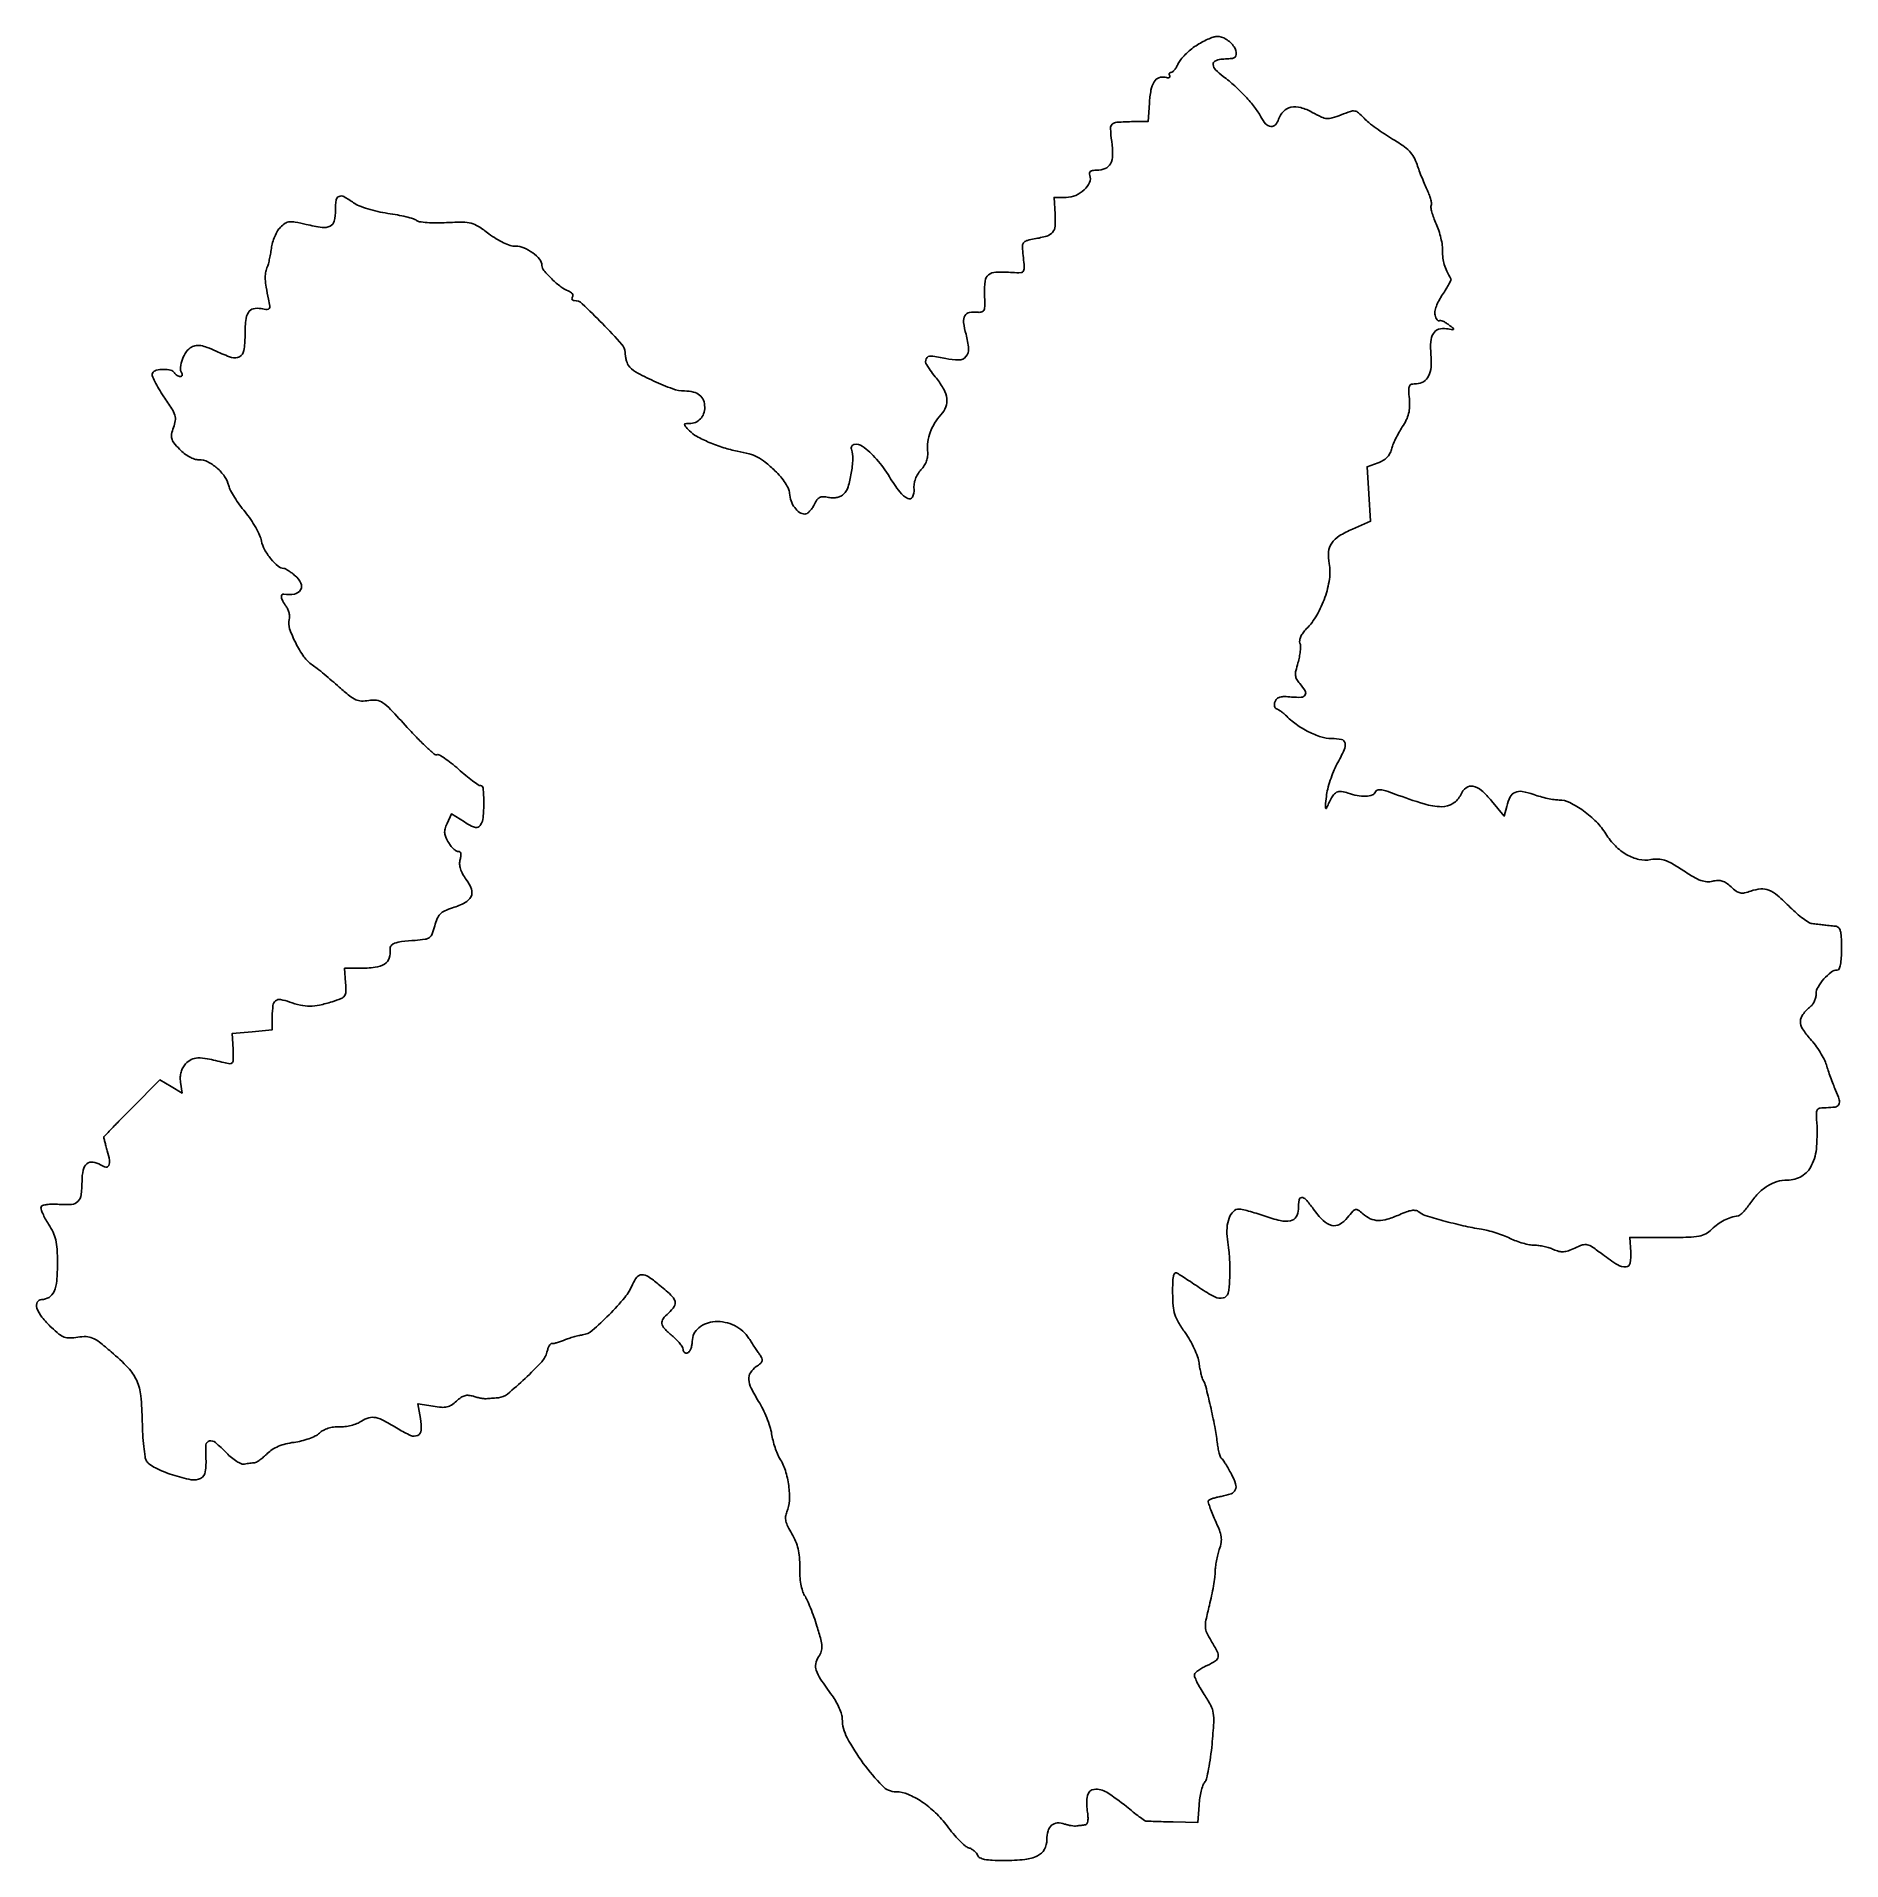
# Model space of a CAD drawing. Extents: x 0 to 499, y 0 to 504.
import ezdxf

# ---------------------------------------------------------------- set-up
doc = ezdxf.new("R2010")
doc.units = 0

msp = doc.modelspace()

# ---------------------------------------------------------------- linework, layer by layer
msp.add_lwpolyline([(320.710552, 501.40164, 0.027903), (319.177611, 500.271185, 0.02433), (317.704942, 498.926888, 0.025077), (316.492453, 497.577857, 0.063704), (315.800037, 496.460475, -0.028187), (315.304949, 495.518453, -0.03678), (314.744349, 494.722765, -0.040158), (314.199951, 494.158602, -0.182732), (313.780468, 494, 0.119345), (313.483165, 493.928011, 0.186818), (313.310518, 493.733645, 0.15306), (313.294898, 493.440019, 0.075885), (313.442363, 493.093259, -0.201936), (313.488955, 492.795193, -0.254898), (313.303155, 492.592775, -0.109279), (312.844147, 492.541467, -0.037368), (312.181523, 492.662782, 0.160033), (310.451971, 492.556112, 0.162876), (309.137201, 491.444447, 0.091781), (308.261054, 489.137382, 0.029225), (307.813964, 485.474609), (307.5, 480.5), (303.5, 480.422934, 0.00868), (298.835432, 480.252019, 0.172295), (297.535937, 479.709901, 0.229011), (297.058146, 478.527665, 0.016426), (297.41774, 474.908577, -0.03455), (297.655275, 471.131889, -0.119745), (297.066526, 468.773238, -0.176472), (295.629154, 467.464785, -0.097592), (293.270566, 467, 0.03343), (292.143057, 466.924531, 0.128605), (291.498588, 466.660016, 0.214823), (291.248105, 466.204009, 0.111837), (291.342874, 465.548867, -0.199694), (291.28896, 463.609708, -0.099828), (289.835921, 461.57866, -0.08619), (287.466323, 460.030074, -0.100525), (284.838353, 459.47951), (281.5, 459.459021), (281.791201, 454.813991, -0.033364), (281.777793, 451.539704, -0.159435), (281.081588, 449.831481, -0.148679), (279.479713, 448.799333, -0.027829), (276.033965, 448.023205, 0.023406), (274.175245, 447.621775, 0.112426), (273.222266, 447.121494, 0.171467), (272.791703, 446.376138, 0.074275), (272.75, 445.215739, -0.003772), (273.262813, 440.34086, -0.125274), (273.086036, 439.186696, -0.292384), (272.364496, 438.692372, -0.024606), (270, 438.733658, 0.022443), (265.428539, 438.833248, 0.160694), (263.374466, 438.102571, 0.20215), (262.413006, 436.389531, 0.038494), (262.283097, 432.739255, -0.00885), (262.355965, 429.662225, -0.087466), (262.139762, 428.391364, -0.235964), (261.566319, 427.841569, -0.106241), (260.5, 427.74619, 0.071404), (258.112102, 427.698217, 0.230784), (256.852593, 426.806098, 0.159623), (256.509404, 424.965277, 0.032282), (257.168316, 421.660499, -0.044523), (257.857715, 417.700303, -0.198128), (257.157075, 415.496535, -0.221595), (255.180177, 414.576355, -0.055663), (251.5552, 414.982999, 0.028436), (247.514066, 415.660333, 0.321405), (246.177736, 414.908024, 0.260962), (246.304301, 413.210933, 0.021634), (249, 409.5, -0.041309), (251.015639, 406.482612, -0.096159), (251.853512, 403.908036, -0.122437), (251.574482, 401.608654, -0.093253), (250.242828, 399.438561, 0.046145), (248.503501, 397.122503, 0.04954), (247.265942, 394.579461, 0.0521), (246.600096, 391.969635, 0.063846), (246.554387, 389.455295, -0.05238), (246.561114, 388.01701, -0.058803), (246.262665, 386.666263, -0.057635), (245.650913, 385.400065, -0.047277), (244.729582, 384.212198, 0.049124), (243.822851, 383.034212, 0.053133), (243.190911, 381.731568, 0.053642), (242.851966, 380.336412, 0.051845), (242.811964, 378.884677, -0.136997), (242.378482, 376.704263, -0.413176), (241.079757, 376.275864, -0.115048), (238.850434, 378.1312, -0.025063), (236.018497, 382.29294, 0.041934), (232.477414, 387.137394, 0.057099), (228.4904, 390.790357, 0.214051), (226.308185, 391.246111, 0.441269), (225.531346, 389.901238, -0.087659), (225.895943, 387.164838, -0.032074), (225.479222, 383.268155, -0.030835), (224.597319, 379.54051, -0.123481), (223.401828, 377.544685, -0.079352), (222.596006, 376.960811, -0.063463), (221.584565, 376.600865, -0.05756), (220.419441, 376.483787, -0.04567), (219.160616, 376.617877, 0.041276), (217.677409, 376.789036, 0.127866), (216.702222, 376.568951, 0.126983), (215.95377, 375.900585, 0.040453), (215.220746, 374.585139, -0.04157), (214.666666, 373.596011, -0.047557), (213.977922, 372.759384, -0.053692), (213.264211, 372.182563, -0.144095), (212.643884, 372, -0.153167), (211.196639, 372.45399, -0.082653), (209.846326, 373.770898, -0.07281), (208.848717, 375.651959, -0.07235), (208.429362, 377.744162, 0.093698), (208.118351, 379.01386, 0.037263), (207.252398, 380.59311, 0.033055), (205.97444, 382.301901, 0.025511), (204.372395, 383.990048, 0.019277), (201.71408, 386.330998, 0.051067), (199.599839, 387.720433, 0.052723), (197.287511, 388.62799, 0.021666), (194, 389.381596, -0.031582), (190.241822, 390.321858, -0.023685), (186.242523, 391.807438, -0.023188), (182.736711, 393.49831, -0.081432), (180.760917, 395.02625, -0.005915), (179.5747, 396.330095, -0.183631), (179.422105, 396.731658, -0.392532), (179.632111, 396.957914, -0.018633), (180.761045, 397, 0.098974), (182.427958, 397.333225, 0.105552), (183.795456, 398.278722, 0.102174), (184.688488, 399.729121, 0.087284), (185, 401.5, 0.093324), (184.634224, 403.442644, 0.130249), (183.595706, 404.863243, 0.112394), (181.856869, 405.717505, 0.058266), (179.440921, 406, -0.088351), (176.170896, 406.582363, -0.019741), (170.911519, 408.756342, -0.01776), (165.858029, 411.304033, -0.126508), (163.876705, 413.165254, -0.053937), (163.550835, 413.827646, -0.026246), (163.274663, 414.730196, -0.025678), (163.083151, 415.709513, -0.033649), (163.015313, 416.618391, 0.184181), (162.131368, 418.887251, 0.00987), (156.741297, 424.609355, 0.00967), (151.123241, 430.124892, 0.191504), (148.922199, 431, -0.112741), (148.575179, 431.079254, -0.18415), (148.370364, 431.295825, -0.158194), (148.344368, 431.622137, -0.079992), (148.504365, 432.007063, 0.173472), (148.59708, 432.441949, 0.122879), (148.411253, 432.909904, 0.091706), (147.961128, 433.342339, 0.059362), (147.313382, 433.666392, -0.078146), (145.281544, 434.77972, -0.027845), (142.771079, 436.950275, -0.023813), (140.570366, 439.290922, -0.172698), (140.027778, 440.711045, 0.171539), (139.391124, 442.388681, 0.060018), (137.472881, 444.170081, 0.058159), (135.033866, 445.541891, 0.099365), (132.751447, 446, -0.076139), (131.27897, 446.225533, -0.033187), (129.430388, 446.94321, -0.02982), (127.403645, 448.040685, -0.024057), (125.365271, 449.447265, 0.019774), (122.462816, 451.487006, 0.079146), (120.481676, 452.360047, 0.066309), (118.159901, 452.65105, 0.011292), (113.69534, 452.515639, -0.013682), (110.867337, 452.443393, -0.018015), (108.288975, 452.541025, -0.01561), (106.180971, 452.763376, -0.140008), (105.338399, 453.134117, 0.100891), (104.516735, 453.574097, 0.012196), (102.527243, 454.116422, 0.014092), (100.10216, 454.642327, 0.011173), (97.456081, 455.077571, -0.020372), (94.676442, 455.587459, -0.01956), (91.909008, 456.327426, -0.020117), (89.512657, 457.176762, -0.059553), (87.98339, 458.011827, 0.026811), (85.336913, 459.690147, 0.229049), (83.974096, 459.773695, 0.266688), (83.195392, 458.771281, 0.034816), (83, 455.968615, -0.057623), (82.650992, 452.950301, -0.225311), (81.51124, 451.521856, -0.150471), (79.313388, 451.177494, -0.023045), (74.912839, 452.02091, 0.011427), (71.855027, 452.680954, 0.074483), (70.287975, 452.745315, 0.119957), (69.116979, 452.322619, 0.050095), (67.808796, 451.25324, 0.06449), (67.007019, 450.212871, 0.031026), (66.249364, 448.705542, 0.030134), (65.643458, 447.011457, 0.037803), (65.299668, 445.379802, -0.011413), (65.05052, 443.784411, -0.011349), (64.728429, 442.199067, -0.011259), (64.38451, 440.827329, -0.042861), (64.078905, 440, 0.076523), (63.67485, 438.629809, 0.046107), (63.6038, 436.933769, 0.03117), (63.861293, 434.656646, 0.01043), (64.513228, 431.369339, -0.014023), (64.885465, 429.419049, -0.207467), (64.717907, 428.758929, -0.259468), (64.14693, 428.513917, -0.021626), (62.494765, 428.75625, 0.103212), (60.313713, 428.719576, 0.205857), (58.943224, 427.723368, 0.111785), (58.215255, 425.478295, 0.022006), (58.015313, 421.218615, -0.039308), (57.683971, 417.160798, -0.234246), (56.484921, 415.482105, -0.204761), (54.292758, 415.292183, -0.030137), (50.060225, 416.971792, 0.01537), (47.554026, 418.053005, 0.051928), (45.83894, 418.532829, 0.079638), (44.49436, 418.546395, 0.085847), (43.250301, 418.133957, 0.118821), (41.831978, 416.869953, 0.06107), (40.717245, 414.751274, 0.062407), (40.177248, 412.52249, 0.168216), (40.528423, 410.954011, -0.081509), (40.678674, 410.589433, -0.159969), (40.651086, 410.280241, -0.183084), (40.452559, 410.074848, -0.110506), (40.118034, 410, -0.085235), (39.689814, 410.073533, -0.053414), (39.230237, 410.29375, -0.051777), (38.810561, 410.617474, -0.064269), (38.5, 411, 0.198804), (37.460741, 411.749384, 0.060123), (35.488187, 411.971512, 0.060064), (33.514769, 411.717628, 0.194729), (32.470317, 410.951972, 0.23428), (32.406053, 410.265298, 0.020072), (33.125935, 408.595678, 0.023199), (34.207072, 406.586257, 0.015781), (35.611767, 404.402244, -0.010065), (37.791709, 401.096552, -0.065492), (38.624166, 399.291264, -0.111236), (38.745761, 397.768951, -0.054822), (38.260274, 395.878588, 0.035506), (37.722899, 394.077426, 0.123288), (37.754711, 392.87173, 0.102548), (38.358622, 391.700598, 0.020564), (39.91807, 389.928316, 0.036327), (41.235757, 388.736101, 0.041286), (42.659442, 387.802731, 0.045413), (44.060614, 387.198704, 0.079228), (45.306741, 387, -0.116227), (47.71733, 386.431975, -0.063818), (50.249891, 384.735201, -0.062098), (52.3544, 382.378841, -0.090006), (53.503101, 379.843669, 0.061422), (54.001725, 378.55272, 0.016672), (55.100339, 376.654361, 0.016609), (56.501684, 374.566745, 0.016554), (58.039993, 372.574389, -0.023541), (59.577092, 370.525051, -0.02113), (60.974793, 368.266709, -0.021672), (62.055239, 366.132381, -0.06003), (62.560362, 364.529935, 0.081658), (63.406779, 362.199593, 0.043803), (65.136485, 359.665335, 0.042965), (67.137479, 357.61136, 0.168519), (68.757606, 356.966731, -0.11721), (69.175111, 356.847517, -0.015226), (69.974552, 356.366196, -0.017058), (70.900684, 355.723712, -0.013498), (71.857889, 354.969075, -0.106138), (73.458367, 352.92679, -0.25577), (73.369947, 351.069989, -0.214965), (71.669119, 349.909073, -0.083201), (68.75, 349.881579, 0.27422), (68.210117, 349.666769, 0.212313), (68.057627, 349.039354, 0.082774), (68.456817, 347.929114, 0.030269), (69.361652, 346.520089, -0.055298), (69.847569, 345.673163, -0.043617), (70.183506, 344.670286, -0.044973), (70.330683, 343.670529, -0.078172), (70.247346, 342.837851, 0.147625), (70.341542, 340.317352, 0.034717), (72.002467, 336.387725, 0.036377), (74.285815, 332.595921, 0.088983), (76.596805, 330.316344, -0.016693), (77.93436, 329.331989, -0.005199), (79.876327, 327.767311, -0.00519), (82.011038, 325.972934, -0.005703), (84.041362, 324.189397, 0.012681), (86.842134, 321.797473, 0.064023), (88.588021, 320.718413, 0.098934), (90.173353, 320.349738, 0.054231), (92.169055, 320.503892, -0.079926), (94.326946, 320.559863, -0.119677), (96.07555, 319.878016, -0.050905), (98.224106, 318.024746, -0.005118), (102.828351, 313.053556, 0.008576), (105.699556, 309.99621, 0.013863), (108.256815, 307.507018, 0.007549), (110.438267, 305.558371, 0.327943), (111.018925, 305.511696, -0.276647), (111.587537, 305.519532, -0.01604), (113.124508, 304.560009, -0.020648), (114.96047, 303.217275, -0.01337), (116.974513, 301.522636, 0.008766), (118.995668, 299.789986, 0.012484), (120.854857, 298.328524, 0.008502), (122.442068, 297.185255, 0.152981), (123.03338, 297, -0.39297), (123.805363, 296.282462, -0.017053), (123.962101, 292.262466, -0.022924), (123.795821, 288.206483, -0.119988), (123.086409, 286.105573, -0.128761), (122.456825, 285.518816, -0.1707), (121.688847, 285.39807, -0.07928), (120.566931, 285.795465, -0.013732), (118.61399, 286.92955), (115.024535, 289.147955), (113.821259, 286.507051, 0.037472), (113.273236, 285.017847, 0.091338), (113.162102, 283.85815, 0.08639), (113.47005, 282.695797, 0.03107), (114.283648, 281.183074, 0.03039), (114.998047, 280.174599, 0.040982), (115.767326, 279.363626, 0.046578), (116.481699, 278.835324, 0.198682), (116.995448, 278.75693, -0.245669), (117.365791, 278.665923, -0.163807), (117.588744, 278.279497, -0.080681), (117.615518, 277.567125, -0.030624), (117.432271, 276.586168, 0.07209), (117.301619, 275.309378, 0.06384), (117.527177, 273.991142, 0.053818), (118.129536, 272.584135, 0.03116), (119.130202, 271.037762, -0.072473), (120.543266, 268.40091, -0.202625), (120.435255, 266.348738, -0.160244), (118.80884, 264.672144, -0.042426), (115.324116, 263.207028, 0.029006), (113.165104, 262.366655, 0.090911), (111.894488, 261.477622, 0.097566), (111.071266, 260.233208, 0.0365), (110.415868, 258.23514, -0.028288), (109.737374, 256.046027, -0.145323), (108.980954, 255.042149, -0.123641), (107.735112, 254.529455, -0.018153), (105, 254.232725, 0.010465), (101.270971, 253.886073, 0.05725), (99.302315, 253.429283, 0.139508), (98.34581, 252.747005, 0.203789), (98.071572, 251.763384, -0.111322), (97.847022, 249.317735, -0.178913), (96.565843, 247.691841, -0.108372), (93.952552, 246.786656, -0.028404), (89.5, 246.515829), (85.5, 246.5), (85.787964, 242.5, -0.021573), (85.859454, 240.012217, -0.15212), (85.487379, 238.875509, -0.144843), (84.52726, 238.122865, -0.018966), (82.053713, 237.25, -0.023698), (78.616397, 236.357924, -0.050434), (75.88791, 236.068294, -0.054828), (73.303966, 236.339502, -0.033225), (70.346131, 237.1918, 0.040588), (67.799389, 237.88525, 0.222868), (66.456649, 237.536872, 0.190437), (65.737206, 236.226197, 0.029174), (65.533206, 233.199873), (65.5, 229.5), (60, 229), (54.5, 228.5), (54.69995, 224.142991, -0.00894), (54.778711, 221.328807, -0.152926), (54.514679, 220.454875, -0.280158), (53.862401, 220.157631, -0.031868), (52.19995, 220.464336, 0.011621), (47.595217, 221.508127, 0.058061), (44.961243, 221.729049, 0.105716), (43.152372, 221.280704, 0.095696), (41.610439, 220.122033, 0.05576), (40.828104, 219.035771, 0.060741), (40.331927, 217.833555, 0.058386), (40.12664, 216.506272, 0.045667), (40.206058, 215.049398), (40.650693, 212.019903), (37.575347, 213.836099), (34.5, 215.652294), (26.75, 207.901084, 0.002002), (23.778862, 204.905595, 0.003232), (21.276563, 202.329403, 0.000594), (19.090358, 200.043905, 0.192841), (19, 199.818335, 0.062223), (19.029374, 199.583208, 0.001735), (19.285239, 198.589616, 0.003532), (19.598962, 197.422395, 0.002416), (19.971026, 196.101026, -0.027194), (20.579357, 193.442188, -0.155866), (20.381911, 192.027714, -0.339671), (19.548781, 191.606635, -0.093101), (18.086105, 192.178299, 0.101287), (15.976454, 192.963626, 0.219905), (14.350971, 192.498949, 0.16189), (13.315866, 190.766001, 0.053518), (12.984687, 187.781385, -0.029158), (12.746352, 183.93454, -0.163617), (11.872048, 182.099062, -0.183023), (10.127483, 181.278056, -0.038239), (6.687914, 181.273314, 0.02008), (4.816195, 181.338677, 0.034008), (3.252618, 181.223961, 0.038594), (2.100513, 180.968294, 0.241496), (1.680411, 180.56139, 0.162886), (1.677611, 179.939113, 0.023187), (2.139678, 178.729178, 0.024369), (2.845862, 177.303456, 0.018587), (3.750128, 175.814535, -0.036825), (4.986984, 173.59993, -0.052764), (5.715726, 171.474448, -0.041274), (6.087495, 168.880788, -0.013925), (6.209832, 165.061171, -0.022128), (6.014486, 160.189632, -0.082162), (5.261954, 157.221194, -0.148627), (3.87989, 155.604549, -0.143057), (1.810168, 155, 0.286255), (0.623161, 154.25977, 0.202155), (0.531693, 152.647286, 0.082766), (1.932804, 150.127222, 0.034171), (4.575723, 147.237939, 0.021094), (6.607962, 145.457661, 0.08153), (8.062614, 144.635323, 0.094206), (9.592059, 144.382271, 0.033681), (11.803598, 144.584585, -0.044975), (14.129241, 144.744547, -0.097894), (15.869044, 144.362096, -0.063091), (17.774751, 143.226063, -0.010749), (21.052925, 140.547503, -0.025703), (25.735377, 136.115151, -0.085356), (28.089883, 132.607259, -0.080051), (29.216064, 128.392085, -0.020888), (29.634432, 121.374228, 0.009868), (29.770716, 117.742653, 0.012309), (30.046721, 114.378596, 0.010603), (30.405096, 111.587166, 0.086924), (30.810154, 110.374228, 0.1203), (31.590225, 109.511566, 0.026927), (33.30176, 108.480169, 0.025815), (35.503801, 107.451873, 0.02003), (37.993431, 106.556593, 0.026235), (43.150473, 105.224988, 0.172514), (45.750867, 105.595236, 0.240262), (47.041964, 107.418659, 0.052417), (47.199918, 111.385866, -0.036767), (47.229571, 114.851313, -0.330957), (48.172548, 115.923691, -0.234144), (49.819866, 115.50358, -0.022832), (52.900488, 112.60267, 0.027559), (54.282451, 111.325748, 0.033605), (55.711714, 110.297546, 0.03574), (56.995638, 109.620959, 0.152465), (57.846655, 109.526159, -0.006895), (58.561193, 109.654611, -0.005364), (59.341461, 109.775212, -0.005426), (60.071338, 109.871948, -0.013081), (60.613636, 109.923489, 0.114965), (61.193987, 110.101437, 0.02252), (62.118689, 110.696071, 0.022816), (63.155206, 111.504067, 0.019412), (64.173389, 112.446116, -0.053897), (65.553628, 113.55704, -0.043288), (67.242425, 114.443764, -0.038762), (69.243397, 115.10573, -0.027779), (71.559752, 115.542713, 0.028338), (73.600792, 115.930119, 0.025914), (75.648177, 116.554609, 0.026827), (77.417209, 117.305697, 0.072519), (78.540424, 118.074024, -0.062165), (79.627103, 118.850719, -0.047807), (80.970935, 119.420216, -0.044928), (82.487976, 119.752304, -0.040844), (84.089828, 119.822939, 0.042296), (85.620611, 119.894887, 0.029464), (87.319954, 120.222443, 0.029836), (88.924567, 120.73465, 0.052899), (90.158499, 121.368197, -0.074888), (92.205653, 122.308411, -0.122086), (94.105592, 122.380792, -0.073592), (96.458744, 121.516997, -0.014615), (100.343048, 119.251774, 0.035733), (103.759244, 117.448234, 0.215704), (105.715243, 117.468942, 0.278366), (106.671853, 118.890499, 0.054231), (106.481759, 122.107969), (105.788466, 126.211534), (109.972198, 125.504697, 0.022563), (112.27289, 125.222029, 0.073803), (113.798113, 125.329289, 0.08993), (115.058003, 125.857401, 0.044501), (116.427118, 126.931531, -0.036831), (117.649941, 127.921513, -0.082632), (118.726296, 128.430927, -0.093285), (119.824048, 128.531234, -0.057177), (121.099153, 128.260602, 0.02143), (122.128362, 127.964076, 0.018266), (123.235376, 127.738369, 0.018657), (124.25844, 127.607433, 0.048547), (125, 127.612652, -0.002403), (125.686318, 127.680993, -0.001378), (126.5148, 127.757169, -0.001376), (127.34809, 127.829162, -0.002291), (128.050383, 127.88465, 0.156507), (130.509491, 128.880448, 0.015163), (135.382876, 133.203087, 0.016524), (139.95959, 137.812408, 0.126392), (141.403795, 140.47271, -0.027269), (141.69889, 141.425224, -0.042287), (142.064846, 142.203617, -0.051284), (142.443314, 142.726552, -0.269022), (142.767581, 142.832658, 0.106289), (143.2027, 142.833712, 0.014849), (144.081382, 143.052376, 0.016421), (145.119696, 143.380899, 0.013274), (146.21159, 143.799164, -0.017081), (147.420969, 144.251907, -0.011838), (148.815821, 144.683959, -0.011953), (150.176946, 145.035567, -0.023946), (151.269293, 145.235478, 0.147001), (153.908756, 146.430171, 0.018274), (158.555639, 150.789583, 0.021823), (162.90572, 155.581315, 0.075339), (165.066957, 159.161648, -0.068651), (166.246782, 161.176271, -0.226042), (167.591254, 161.841232, -0.149605), (169.370508, 161.325147, -0.027151), (172.173275, 159.266091, -0.01402), (175.661773, 156.231463, -0.122382), (176.783499, 154.531516, -0.237972), (176.593997, 153.053657, -0.067079), (175, 151.267972, 0.05376), (173.491839, 149.666118, 0.204291), (173.165906, 148.361551, 0.154066), (173.85777, 146.978823, 0.027689), (176, 145, -0.024507), (177.148411, 143.952643, -0.029245), (178.11875, 142.854988, -0.03018), (178.81108, 141.853999, -0.137037), (179, 141.177643, 0.099125), (179.096229, 140.69702, 0.135088), (179.367188, 140.35059, 0.137319), (179.773465, 140.195083, 0.103948), (180.25, 140.249897, 0.159216), (180.732134, 140.606966, 0.058735), (181.14294, 141.358544, 0.050699), (181.428967, 142.34737, 0.041982), (181.534475, 143.439051, -0.22395), (183.368571, 147.206408, -0.157899), (187.839216, 148.909061, -0.126939), (193.248645, 147.802098, -0.139553), (197.221354, 144.234723, 0.003812), (197.973106, 143.06037, 0.002952), (198.809146, 141.792456, 0.002985), (199.603522, 140.618305, 0.007177), (200.209382, 139.760872, -0.050458), (200.78719, 138.771681, -0.180304), (200.838348, 138.052958, -0.141939), (200.402155, 137.368995, -0.027527), (199.238028, 136.454168, 0.096802), (197.632663, 134.787888, 0.161708), (197.149796, 132.921277, 0.10035), (197.817922, 130.483794, 0.024407), (199.88818, 126.837374, -0.026992), (201.046099, 124.773129, -0.018756), (202.135908, 122.330948, -0.01897), (203.007333, 119.900623, -0.036647), (203.484277, 117.891593, 0.021237), (203.864324, 116.038573, 0.017586), (204.420945, 114.102335, 0.017944), (205.058235, 112.361764, 0.044757), (205.678836, 111.158908, -0.064555), (207.267209, 107.757155, -0.043782), (208.203242, 103.579214, -0.044631), (208.382934, 99.46905, -0.089332), (207.663996, 96.309044, 0.076654), (207.343755, 95.049029, 0.080083), (207.425606, 93.770789, 0.058387), (207.954464, 92.277689, 0.021389), (209.029494, 90.309044, -0.03418), (210.111922, 88.200446, -0.043608), (210.796403, 86.126403, -0.039886), (211.149091, 83.822101, -0.022644), (211.224932, 81, 0.02166), (211.284527, 78.607235, 0.026583), (211.555125, 76.388644, 0.029344), (211.998937, 74.520089, 0.071154), (212.593785, 73.236406, -0.038669), (213.285043, 71.967154, -0.009891), (214.200177, 69.812407, -0.010017), (215.149569, 67.303891, -0.010011), (215.997906, 64.758905, -0.008714), (217.06387, 61.111109, -0.053887), (217.373053, 59.18556, -0.096216), (217.172027, 57.762158, -0.062053), (216.436216, 56.262309, 0.096887), (215.668405, 54.377645, 0.133274), (215.798064, 52.561921, 0.063584), (217.001606, 50.152575, 0.009161), (220.152442, 45.630863, -0.027224), (221.242305, 43.939763, -0.025797), (222.16353, 42.110204, -0.026712), (222.807133, 40.407915, -0.077167), (223, 39.165686, 0.123791), (224.311423, 33.949936, 0.035606), (228.793096, 26.862163, 0.033014), (234.069944, 20.61029, 0.20369), (237.858729, 19, -0.101562), (241.109831, 18.332738, -0.046319), (244.937944, 16.25417, -0.042899), (248.740195, 13.206066, -0.043288), (251.953935, 9.562356, 0.016172), (253.626394, 7.445256, 0.019117), (255.345178, 5.559734, 0.018289), (256.898027, 4.093194, 0.103597), (257.883795, 3.536882, -0.05319), (258.664275, 3.194305, -0.043616), (259.412669, 2.674497, -0.045334), (260.021254, 2.066577, -0.082418), (260.376234, 1.461933, 0.188977), (261.009636, 0.768183, 0.065765), (262.314812, 0.327028, 0.038446), (264.413575, 0.078744, 0.010769), (267.718615, 0.014742, 0.024523), (273.435739, 0.307773, 0.089566), (276.912261, 1.30333, 0.153448), (278.802263, 3.107174, 0.126721), (279.5, 5.816007, -0.069164), (279.82975, 8.188426, -0.145433), (280.816829, 9.74529, -0.166631), (282.386907, 10.384575, -0.097887), (284.416526, 10.101224, 0.023187), (285.305918, 9.838241, 0.02036), (286.255167, 9.645407, 0.020858), (287.126742, 9.542088, 0.056002), (287.75, 9.564288, -0.002683), (288.310566, 9.644499, -0.001705), (288.964106, 9.732166, -0.001713), (289.606084, 9.813819, -0.003175), (290.127808, 9.875, 0.247829), (290.571397, 10.176042, 0.088306), (290.814333, 10.927919, 0.052944), (290.850656, 12.115699, 0.020609), (290.65951, 13.75, -0.086801), (290.72532, 17.988543, -0.329594), (292.556427, 19.678525, -0.170187), (296.039057, 18.86835, -0.031233), (301.464572, 14.927812, 0.005145), (303.332345, 13.416447, 0.007525), (305.009844, 12.127991, 0.004075), (306.445839, 11.077082, 0.12247), (306.858884, 10.912157, 0.025928), (307.322838, 10.872941, 0.000727), (309.328531, 10.810693, 0.001486), (311.688636, 10.747903, 0.00102), (314.365903, 10.690103), (321.231805, 10.555893), (321.552187, 15.348711, -0.020781), (321.763238, 17.289797, -0.02236), (322.131628, 19.159184, -0.022603), (322.589455, 20.724859, -0.091011), (323.074856, 21.590196, 0.114447), (323.58866, 22.614794, 0.01154), (324.171956, 25.30079, 0.01399), (324.710221, 28.578143, 0.010699), (325.121347, 32.187707, 0.006239), (325.595643, 38.138438, 0.055906), (325.478908, 40.751808, 0.084574), (324.772819, 42.846787, 0.022803), (322.965356, 45.866018, -0.014595), (321.840048, 47.677632, -0.019996), (320.942459, 49.374055, -0.017165), (320.316682, 50.804651, -0.171432), (320.291938, 51.447743, -0.137983), (320.613168, 51.943064, -0.026654), (321.459975, 52.611099, -0.026532), (322.563877, 53.305624, -0.021769), (323.809357, 53.930467, 0.036203), (326.080411, 55.153045, 0.214653), (326.803518, 56.252675, 0.160839), (326.565417, 57.72675, 0.018624), (324.88999, 60.678, -0.028564), (323.683108, 62.905881, -0.09743), (323.284742, 64.49851, -0.065874), (323.441373, 66.435114, -0.00846), (324.38999, 70.50155, 0.009468), (325.006308, 73.167807, 0.009224), (325.52706, 75.878729, 0.00916), (325.896792, 78.276154, 0.033687), (326, 79.806292, -0.029887), (326.080245, 81.147592, -0.015629), (326.33165, 82.802443, -0.01549), (326.696447, 84.489116, -0.022866), (327.129022, 85.940268, 0.042073), (327.623417, 87.865771, 0.077613), (327.643284, 89.478305, 0.05846), (327.158103, 91.306686, 0.015466), (325.959447, 94.086583, -0.012559), (325.118149, 96.006922, -0.019265), (324.496709, 97.713222, -0.014332), (324.091072, 99.112869, -0.265706), (324.20773, 99.541064, -0.105805), (324.581627, 99.783139, -0.015609), (325.437819, 100.078828, -0.017019), (326.487329, 100.366218, -0.013894), (327.627305, 100.603792, 0.042357), (330.378948, 101.342683, 0.20029), (331.5573, 102.423715, 0.192548), (331.643132, 104.052243, 0.038875), (330.477385, 106.767812, 0.008787), (329.673227, 108.2371, 0.011116), (328.876361, 109.564724, 0.009296), (328.167632, 110.643173, 0.083835), (327.77696, 111.048271, -0.149762), (327.460836, 111.475318, -0.018414), (327.110264, 112.596308, -0.020455), (326.789624, 113.994861, -0.015575), (326.549575, 115.548271, 0.016966), (325.857402, 119.946387, 0.008073), (324.684134, 125.556193, 0.004973), (323.400553, 130.982818, 0.077999), (322.664757, 132.733418, -0.067159), (322.384327, 133.362295, -0.013242), (322.067385, 134.559215, -0.013818), (321.771538, 135.983953, -0.012443), (321.543036, 137.473437, 0.053568), (321.1262, 139.219269, 0.022322), (320.213125, 141.46581, 0.021778), (319.012099, 143.80565, 0.026309), (317.678979, 145.883759, -0.021291), (315.835586, 148.694856, -0.05817), (314.864373, 150.860217, -0.055871), (314.397201, 153.240697, -0.018473), (314.23594, 156.804354, -0.009943), (314.269353, 159.682957, -0.041229), (314.466763, 161.408567, -0.104343), (314.825682, 162.247527, -0.382508), (315.342305, 162.367367, -0.016698), (316.053776, 161.944623, -0.001742), (317.685892, 160.891549, -0.00216), (319.620846, 159.621585, -0.001728), (321.694773, 158.237216, 0.025906), (325.886635, 155.723109, 0.18234), (328.205702, 155.425286, 0.281006), (329.543062, 156.750604, 0.057193), (329.986866, 160.204957, 0.002853), (330.018127, 164.207895, 0.013569), (329.960822, 166.496676, 0.016304), (329.78333, 168.585408, 0.005387), (329.389825, 171.639221, -0.050413), (329.268633, 174.811659, -0.075111), (329.853403, 177.521979, -0.10223), (331.011895, 179.344624, -0.202932), (332.560166, 180, -0.059116), (333.438384, 179.895802, -0.00827), (335.212029, 179.437753, -0.009356), (337.30149, 178.818819, -0.007823), (339.495726, 178.085969, 0.027053), (343.944224, 176.78802, 0.106263), (346.785255, 176.736686, 0.2054), (348.381389, 177.825916, 0.142657), (349, 179.949965, -0.034348), (349.177055, 182.52431, -0.367471), (349.900859, 183.170951, -0.227212), (351.032186, 182.663024, -0.018765), (353.077799, 180.051299, 0.03853), (355.826276, 176.814125, 0.135752), (358.174047, 175.469925, 0.195516), (360.352933, 175.768161, 0.094144), (362.527585, 177.637055, -0.012836), (364.008174, 179.399131, -0.152127), (364.76277, 179.85596, -0.218041), (365.513266, 179.714016, -0.029828), (366.789035, 178.69092, 0.075308), (368.834074, 177.335734, 0.102794), (370.980685, 176.833052, 0.080756), (373.529526, 177.181848, 0.031628), (376.861245, 178.43743, -0.018589), (378.838694, 179.242096, -0.050661), (380.301651, 179.612612, -0.07691), (381.400929, 179.605244, -0.133401), (382.227024, 179.230915, 0.096819), (384.021568, 178.256011, 0.008492), (389.007476, 176.780989, 0.011977), (394.51255, 175.394661, 0.016396), (399.531094, 174.429732, -0.024467), (401.335099, 174.052592, -0.01365), (403.490871, 173.427291, -0.013591), (405.641674, 172.674229, -0.021417), (407.437829, 171.900386, 0.023728), (409.148246, 171.172831, 0.01962), (411.031175, 170.558238, 0.020062), (412.805301, 170.131317, 0.049047), (414.140776, 170, -0.033872), (415.386255, 169.915529, -0.020195), (416.849617, 169.655554, -0.020166), (418.293262, 169.276867, -0.032678), (419.479432, 168.827418, 0.044215), (420.935565, 168.313717, 0.079588), (422.193401, 168.197746, 0.068733), (423.545678, 168.477718, 0.025898), (425.334594, 169.219733, -0.030979), (427.448279, 170.071408, -0.138464), (428.769716, 170.132129, -0.094688), (430.181431, 169.504958, -0.010441), (433.058109, 167.417358, 0.021441), (437.171344, 164.568357, 0.163487), (439.427059, 164.019243, 0.33233), (440.631148, 165.090344, 0.070046), (440.817481, 168.080988), (440.5, 172.161976), (450.677763, 172.145115, 0.005519), (456.728473, 172.201878, 0.040099), (459.617771, 172.493449, 0.081607), (461.49062, 173.163502, 0.068694), (463.177763, 174.429142, -0.0367), (464.805925, 175.821289, -0.041709), (466.554784, 176.895154, -0.042004), (468.446447, 177.658061, -0.038198), (470.5, 178.123814, 0.145844), (471.012983, 178.363014, 0.021496), (471.844895, 179.168001, 0.022732), (472.768427, 180.2351, 0.017776), (473.674111, 181.471039, -0.044064), (475.950042, 184.257341, -0.058675), (478.488744, 186.312775, -0.064977), (481.205477, 187.570597, -0.076105), (484.010271, 188, 0.135116), (488.017364, 189.102977, 0.146509), (490.74788, 192.077586, 0.095259), (492.123981, 197.214361, 0.03509), (492.136413, 204.75, -0.02278), (492.092859, 206.647502, -0.167059), (492.402763, 207.486928, -0.19211), (493.138522, 207.895085, -0.031731), (494.790051, 208, 0.036612), (497.258942, 208.181024, 0.239415), (498.242347, 208.877704, 0.200014), (498.359634, 210.18278, 0.025588), (497.356715, 212.877016, -0.008873), (496.687659, 214.505728, -0.005753), (495.969296, 216.411227, -0.005785), (495.31048, 218.288932, -0.010912), (494.829819, 219.820779, 0.047814), (494.216391, 221.36655, 0.020461), (493.121979, 223.303712, 0.020023), (491.778245, 225.288171, 0.02487), (490.36807, 227.014351, -0.039022), (488.238743, 229.776686, -0.147903), (487.632358, 231.846229, -0.166198), (488.304846, 233.759271, -0.052711), (490.445404, 235.954689, 0.070393), (491.040704, 236.609909, 0.044598), (491.543337, 237.513095, 0.044016), (491.885561, 238.509883, 0.06076), (492, 239.448131, -0.132825), (492.511398, 241.339249, -0.049448), (494.140658, 243.587853, -0.049229), (496.139604, 245.437339, -0.163484), (497.814451, 246, 0.299247), (498.336165, 246.342953, 0.053214), (498.700602, 247.515237, 0.035667), (498.930883, 249.3662, 0.013119), (499, 252, 0.009876), (498.935991, 255.240173, 0.059521), (498.670914, 256.899548, 0.14046), (498.132997, 257.764437, 0.164175), (497.25, 258.14806, -0.003546), (496.470784, 258.219555, -0.00232), (495.573438, 258.312517, -0.002334), (494.699845, 258.411245, -0.004472), (494, 258.5, 0.003858), (493.306807, 258.588778, 0.002109), (492.455605, 258.687483, 0.002102), (491.590009, 258.780477, 0.003347), (490.848867, 258.85194, -0.120372), (489.95885, 259.155823, -0.018359), (488.405274, 260.230881, -0.019645), (486.634942, 261.666375, -0.015893), (484.848867, 263.338292, 0.017791), (481.328304, 266.608864, 0.080366), (478.948368, 268.076671, 0.119416), (476.720484, 268.42375, 0.063151), (473.968793, 267.839277, -0.031234), (472.198767, 267.343723, -0.105434), (471.004083, 267.343197, -0.105363), (469.912655, 267.83008, -0.031169), (468.49598, 269.003777, 0.03718), (467.207254, 270.045629, 0.076709), (466.044631, 270.610715, 0.084037), (464.837183, 270.770566, 0.05251), (463.421445, 270.56964, -0.079962), (461.814709, 270.4306, -0.068832), (460.155233, 270.785538, -0.045565), (458.124922, 271.739452, -0.013959), (455.247387, 273.53636, 0.013641), (452.191766, 275.447178, 0.05178), (450.145608, 276.380885, 0.074711), (448.363476, 276.696876, 0.052996), (446.336314, 276.53527, -0.100909), (443.056362, 276.586744, -0.075874), (439.681392, 277.889124, -0.068117), (436.529441, 280.314068, -0.056417), (433.909753, 283.646023, 0.057374), (431.298331, 286.954459, 0.040484), (427.693712, 290.034319, 0.041167), (423.941548, 292.303127, 0.115904), (420.975688, 293, -0.038318), (419.635688, 293.102843, -0.014726), (417.798337, 293.442211, -0.01448), (415.818006, 293.929042, -0.017296), (413.984696, 294.5054, 0.038754), (410.831267, 295.350076, 0.150424), (408.845079, 295.121932, 0.173901), (407.499533, 293.849871, 0.055858), (406.523079, 291.235931), (405.849931, 288.553898), (402.342031, 292.776949, 0.039081), (399.539322, 295.659945, 0.131981), (397.204289, 296.813783, 0.216942), (395.306427, 296.367893, 0.121911), (393.807122, 294.476023, -0.146183), (391.681693, 292.042083, -0.14419), (388.557547, 291.156407, -0.071791), (383.685529, 291.910171, -0.015547), (375.599671, 294.661022, 0.011398), (373.144282, 295.519152, 0.050903), (371.65492, 295.839256, 0.11124), (370.754904, 295.738412, 0.229975), (370.266337, 295.25, -0.230042), (369.41113, 294.395282, -0.072139), (367.583105, 294.045865, -0.057579), (365.218979, 294.212085, -0.044554), (362.731626, 294.911936, 0.05868), (360.872823, 295.378844, 0.156979), (359.545755, 295.133867, 0.129741), (358.453652, 294.112376, 0.03485), (357.323998, 292, -0.0136), (356.695939, 290.695185, -0.673822), (356.487069, 290.714222, -0.099537), (356.427942, 291.330785, -0.002786), (356.718394, 294, -0.03234), (357.086578, 296.039303, -0.018088), (357.782241, 298.463561, -0.017986), (358.666109, 300.87303, -0.027795), (359.616726, 302.875953, 0.015949), (361.643396, 306.897388, 0.161219), (361.856054, 308.734671, 0.298288), (360.877104, 309.715922, 0.051746), (358.139547, 310, -0.076224), (355.199853, 310.450769, -0.041308), (351.80458, 311.834031, -0.038809), (348.394285, 313.910968, -0.04022), (345.389375, 316.467768, 0.023038), (344.792227, 317.012284, 0.019816), (344.117546, 317.52906, 0.020283), (343.467044, 317.94918, 0.052833), (342.960628, 318.179791, -0.157155), (342.600039, 318.444645, -0.102992), (342.387966, 318.9192, -0.083334), (342.357992, 319.533945, -0.062291), (342.520834, 320.193698, -0.118518), (343.046347, 320.957987, -0.115934), (343.865864, 321.407479, -0.071478), (345.128072, 321.570093, -0.021146), (347.078063, 321.459073, 0.035545), (349.760003, 321.383699, 0.250132), (350.847508, 322.025527, 0.285153), (350.8379, 323.205447, 0.042991), (349.342533, 325.173999, -0.055936), (348.525184, 326.30972, -0.107017), (348.195972, 327.378403, -0.07611), (348.28534, 328.723955, -0.018214), (348.851314, 330.898068, 0.022722), (349.253652, 332.502776, 0.024133), (349.499107, 334.105519, 0.024654), (349.574874, 335.496619, 0.093148), (349.418857, 336.350859, -0.134676), (349.340769, 337.139728, -0.062397), (349.641351, 338.133531, -0.052369), (350.2644, 339.214214, -0.03859), (351.160076, 340.267363, 0.064768), (354.081989, 344.090634, 0.04688), (356.317174, 348.970673, 0.047863), (357.553732, 354.020091, 0.082677), (357.46546, 358.332421, -0.068396), (357.309218, 361.527235, -0.127481), (358.171027, 363.953442, -0.105271), (360.249479, 365.953288, -0.037543), (363.919277, 367.869928), (368.918372, 370.020481), (368.431136, 377.552481), (367.943899, 385.084482), (370.977978, 386.142168, 0.048396), (372.339107, 386.769948, 0.064799), (373.413454, 387.600796, 0.069106), (374.189152, 388.63161, 0.06615), (374.668724, 389.849926, -0.036893), (375.083384, 391.115374, -0.015012), (375.823508, 392.77081, -0.014758), (376.728972, 394.510199, -0.018226), (377.677775, 396.071982, 0.031111), (378.792156, 398.017519, 0.053047), (379.43732, 399.774184, 0.053518), (379.695126, 401.61632, 0.032295), (379.623515, 403.821982, -0.012484), (379.443325, 406.318346, -0.121522), (379.646815, 407.349876, -0.229767), (380.259333, 407.847709, -0.057759), (381.573252, 408, 0.14038), (383.550066, 408.566166, 0.138906), (384.937058, 410.09473, 0.096626), (385.633521, 412.629163, 0.043165), (385.596185, 416.102783, -0.040463), (385.539344, 419.62401, -0.12004), (386.256661, 421.913048, -0.181946), (387.722969, 423.070516, -0.120335), (389.887526, 423.219579, 0.00362), (391.637181, 422.930895, 0.309887), (391.867737, 423.04077, 0.371847), (391.824451, 423.269619, 0.004291), (390.511028, 424.295865, 0.026536), (389.70204, 424.851259, 0.036187), (388.916162, 425.256633, 0.039418), (388.250963, 425.480837, 0.202676), (387.874719, 425.422572, -0.278618), (387.58896, 425.41968, -0.097837), (387.269999, 425.704198, -0.062819), (386.964349, 426.235702, -0.035172), (386.725128, 426.943109, -0.113997), (386.695904, 427.958849, -0.037857), (387.101433, 429.402057, -0.034208), (387.827208, 431.03606, -0.027622), (388.817369, 432.681862, 0.010796), (389.789617, 434.181298, 0.016518), (390.560269, 435.525297, 0.011098), (391.125471, 436.650751, 0.252756), (391.107318, 437, -0.023187), (389.961589, 439.093723, -0.041107), (389.246553, 440.92543, -0.045362), (388.88431, 442.718447, -0.036582), (388.814416, 444.68346, 0.046736), (388.728237, 446.225525, 0.02101), (388.342335, 448.218694, 0.020584), (387.754837, 450.305532, 0.026347), (387.03626, 452.167747, -0.016438), (386.346585, 453.854776, -0.022685), (385.847721, 455.412969, -0.020329), (385.554365, 456.701638, -0.186299), (385.658226, 457.256016, 0.174234), (385.768858, 457.778733, 0.027667), (385.566005, 458.823623, 0.027855), (385.173905, 460.078852, 0.021153), (384.611335, 461.406621, -0.01044), (383.918807, 462.948324, -0.005685), (383.129915, 464.867859, -0.005662), (382.371793, 466.838574, -0.008944), (381.771249, 468.546982, 0.047776), (380.860442, 470.610755, 0.063615), (379.640496, 472.255579, 0.050383), (377.826344, 473.798868, 0.018781), (375, 475.597172, -0.013578), (372.720407, 477.014496, -0.011935), (370.419096, 478.613615, -0.01208), (368.411704, 480.156509, -0.034936), (367.128837, 481.349962, 0.024073), (365.565615, 482.868845, 0.144325), (364.54833, 483.343056, 0.118948), (363.340697, 483.237424, 0.014146), (360.800303, 482.303421, -0.020048), (358.317957, 481.423872, -0.096483), (356.834599, 481.262955, -0.090613), (355.35477, 481.664624, -0.016566), (352.826611, 482.977294, 0.061043), (349.645978, 484.285076, 0.118354), (346.914861, 484.374012, 0.148177), (344.84019, 483.247952, 0.118546), (343.519347, 481.060958, -0.114169), (342.619053, 479.540775, -0.241497), (341.360229, 479.102781, -0.174454), (339.932265, 479.854404, -0.063688), (338.597075, 481.75, 0.042759), (336.890764, 484.40091, 0.023102), (334.377792, 487.36286, 0.021998), (331.38446, 490.306548, 0.023227), (328.19592, 492.920003, -0.037947), (326.126555, 494.720432, -0.16417), (325.422836, 496.164355, -0.310913), (325.935314, 497.161294, -0.104904), (327.587712, 497.643701, 0.000545), (328.41138, 497.7065, 0.000426), (329.305453, 497.776415, 0.000431), (330.137645, 497.842927, 0.001055), (330.75, 497.893701, 0.372458), (331.824543, 498.995486, 0.171927), (331.226721, 501.068827, 0.093866), (328.961717, 503.231822, 0.152617), (326.421259, 503.941165, 0.076443), (325.434254, 503.758293, 0.020664), (323.95122, 503.17091, 0.020416), (322.302338, 502.355491, 0.019887)], format="xyb", close=True)

doc.saveas('drawing.dxf')
